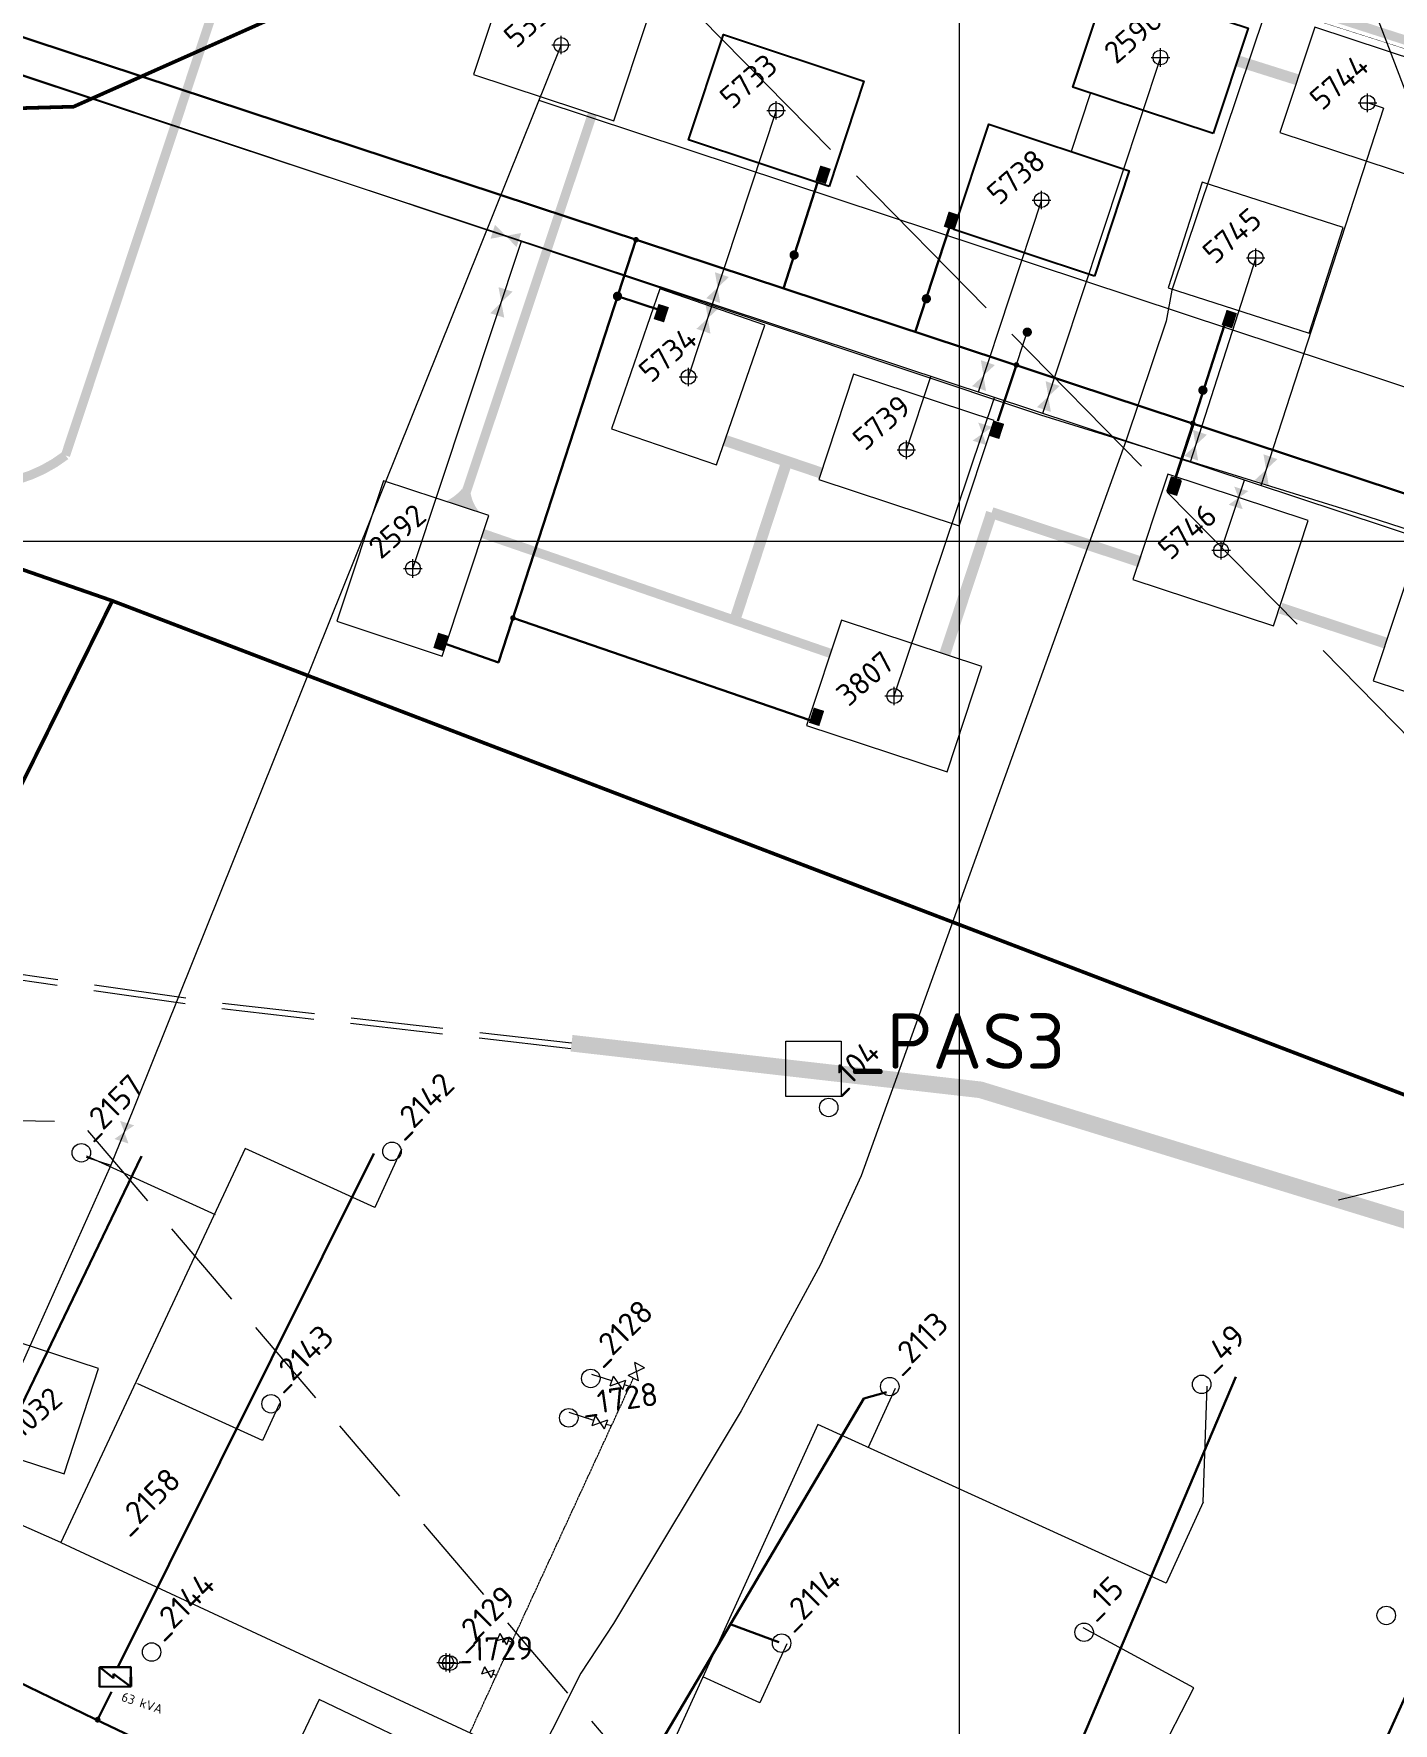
# Model space of a CAD drawing. Header units: millimetres. Extents: x 519 to 9564855, y -810 to 5021775.
# Drawn here: x 9528499 to 9529235, y 5001361 to 5002274 of the extents above; entities that cross this region are included whole.
import ezdxf

# ---------------------------------------------------------------- set-up
doc = ezdxf.new("R2010")
doc.units = ezdxf.units.MM
doc.header["$LTSCALE"] = 2
doc.header["$MEASUREMENT"] = 0
doc.header["$PDMODE"] = 2
doc.header["$PDSIZE"] = 5
for name, pattern in [('92051501$0$GROUND1', [60, 50, -10]), ('92051501$0$GROUND2', [35, 25, -10]), ('ACAD_ISO04W100', [30, 24, -3, 0, -3]), ('DASHED', [0.75, 0.5, -0.25]), ('DASHED2', [9.525, 6.35, -3.175])]:
    doc.linetypes.add(name, pattern=pattern)
for name, color, linetype in [('160 скважин на 2012 г. подъездные дороги', 40, 'Continuous'), ('160 скважин на 2012 год', 7, 'Continuous'), ('164 скв. на 2011 год (измененные)', 121, 'Continuous'), ('Existing roads', 41, 'Continuous'), ('Future Roads', 44, 'Continuous'), ('GRID_PULKOVO', 7, 'Continuous'), ('OilColl&Flowlines', 3, 'Continuous'), ('OLD WELLS(dr.bfr2000)', 24, 'Continuous'), ('PAS_CONTROL', 7, 'Continuous'), ('ROAD_FIELD', 255, '92051501$0$GROUND2'), ('ROAD_GROUND', 9, 'Continuous'), ('stage 7.frame', 7, 'Continuous'), ('Stage 9.Frame&Text', 7, 'Continuous'), ('Stage VII wells', 9, 'Continuous'), ('МГ-земельный участок', 7, 'Continuous'), ('ТХ_выкидные линии', 24, 'Continuous')]:
    doc.layers.add(name, color=color, linetype=linetype)
for name, color, linetype, lineweight in [('160 скважин на 2012 год - Электрика', 192, 'Continuous', 30), ('160 скважин на2012 год.Выкидные линии', 5, 'Continuous', 30), ('PWLINE', 6, 'Continuous', 20), ('severniy kollektor', 3, 'ACAD_ISO04W100', 30), ('WELLS(drilled after 2000y)', 6, 'Continuous', 40), ('Скважины на 2023 год (доп.)', 201, 'Continuous', 20), ('Скважины на 2024 год-125', 10, 'Continuous', 40), ('Электро', 1, 'Continuous', 30), ('Электроснаб', 1, 'Continuous', 18), ('Электроснабжене', 1, 'Continuous', 18)]:
    doc.layers.add(name, color=color, linetype=linetype, lineweight=lineweight)
doc.styles.add('92051501$0$STANDARD', font='simplex.shx')
doc.styles.add('Elect', font='isocpeur.ttf')
doc.styles.get("Standard").update_dxf_attribs({"font": 'isocpeur.ttf', "width": 0.5})
doc.linetypes.add('GAS_LINE', pattern='A,0.5,-0.2,["G",92051501$0$STANDARD,S=0.1,R=0,X=-0.1,Y=-0.05],-0.05', length=0.75)
doc.linetypes.add('WTR_LINE', pattern='A,0.5,-0.2,["W",92051501$0$STANDARD,S=0.1,R=0,X=-0.1,Y=-0.05],-0.05', length=0.75)

# ---------------------------------------------------------------- blocks, each defined once
blk = doc.blocks.new('92051501$0$WELLPAD')
at = {"flags": 128}
blk.add_lwpolyline([(40, -30), (-40, -30), (-40, 30), (40, 30)], close=True, dxfattribs=at)

msp = doc.modelspace()

# ---------------------------------------------------------------- hatches: boundary and pattern name
at = {"layer": '160 скважин на 2012 год - Электрика', "lineweight": 0, "ltscale": 7.5}
for points in [[(9528930.47723, 5002201.36779), (9528924.85486, 5002203.19385), (9528922.19272, 5002194.9972), (9528927.81509, 5002193.17115)], [(9528999.87443, 5002176.45207), (9528994.25205, 5002178.27813), (9528991.58992, 5002170.08149), (9528997.21229, 5002168.25543)], [(9528842.97303, 5002126.49758), (9528837.35066, 5002128.32364), (9528834.68852, 5002120.127), (9528840.31089, 5002118.30094)], [(9529150.17832, 5002123.26289), (9529144.55595, 5002125.08894), (9529141.89381, 5002116.8923), (9529147.51618, 5002115.06624)], [(9529024.26821, 5002063.38922), (9529018.64584, 5002065.21528), (9529015.9837, 5002057.01864), (9529021.60608, 5002055.19258)], [(9529120.11494, 5002033.29461), (9529114.49257, 5002035.12067), (9529111.83043, 5002026.92403), (9529117.45281, 5002025.09797)]]:
    msp.add_hatch(color=1, dxfattribs=at).paths.add_polyline_path(points)
at = {"layer": 'Future Roads', "linetype": 'ByBlock', "lineweight": 0, "ltscale": 25}
h = msp.add_hatch(color=41, dxfattribs=at)
edge = h.paths.add_edge_path()
edge.add_line((9528730.90585, 5002028.06346), (9528735.65188, 5002026.47162))
edge.add_arc((9528756.05475, 5002029.19954), 20.58442, 187.61544673, 221.50735806)
edge.add_line((9528740.63968, 5002015.55791), (9528722.48001, 5002021.56661))
edge.add_arc((9528710.84206, 5002045.37222), 26.4981, 296.05282574, 319.21610865)
at = {"layer": 'Электро'}
for points in [[(9529150.17768, 5002123.2625), (9529144.5553, 5002125.08855), (9529141.89317, 5002116.89191), (9529147.51554, 5002115.06586)], [(9529024.2676, 5002063.38903), (9529018.64523, 5002065.21509), (9529015.98309, 5002057.01845), (9529021.60547, 5002055.19239)], [(9529120.45422, 5002032.58003), (9529114.83184, 5002034.40609), (9529112.16971, 5002026.20945), (9529117.79208, 5002024.38339)]]:
    msp.add_hatch(color=256, dxfattribs=at).paths.add_polyline_path(points)
at = {"layer": 'Электро', "ltscale": 0.5}
for points in [[(9528723.79943, 5001948.65215), (9528718.16731, 5001950.44792), (9528715.54934, 5001942.23706), (9528721.18146, 5001940.4413)], [(9528926.92595, 5001908.13245), (9528921.29383, 5001909.92821), (9528918.67586, 5001901.71736), (9528924.30798, 5001899.92159)]]:
    msp.add_hatch(color=256, dxfattribs=at).paths.add_polyline_path(points)
at = {"layer": 'Электроснаб', "linetype": 'ByBlock', "lineweight": 0}
for points in [[(9529150.17768, 5002123.2625), (9529144.5553, 5002125.08855), (9529141.89317, 5002116.89191), (9529147.51554, 5002115.06586)], [(9529024.2676, 5002063.38903), (9529018.64523, 5002065.21509), (9529015.98309, 5002057.01845), (9529021.60547, 5002055.19239)], [(9529120.45422, 5002032.58003), (9529114.83184, 5002034.40609), (9529112.16971, 5002026.20945), (9529117.79208, 5002024.38339)]]:
    msp.add_hatch(color=1, dxfattribs=at).paths.add_polyline_path(points)
at = {"layer": 'Электроснаб', "linetype": 'ByBlock', "lineweight": 0, "ltscale": 0.5}
for points in [[(9528723.79943, 5001948.65215), (9528718.16731, 5001950.44792), (9528715.54934, 5001942.23706), (9528721.18146, 5001940.4413)], [(9528926.92595, 5001908.13245), (9528921.29383, 5001909.92821), (9528918.67586, 5001901.71736), (9528924.30798, 5001899.92159)]]:
    msp.add_hatch(color=1, dxfattribs=at).paths.add_polyline_path(points)
at = {"layer": 'Электроснабжене', "linetype": 'ByBlock', "lineweight": 0}
for points in [[(9529150.17768, 5002123.2625), (9529144.5553, 5002125.08855), (9529141.89317, 5002116.89191), (9529147.51554, 5002115.06586)], [(9529024.2676, 5002063.38903), (9529018.64523, 5002065.21509), (9529015.98309, 5002057.01845), (9529021.60547, 5002055.19239)], [(9529120.45422, 5002032.58003), (9529114.83184, 5002034.40609), (9529112.16971, 5002026.20945), (9529117.79208, 5002024.38339)]]:
    msp.add_hatch(color=1, dxfattribs=at).paths.add_polyline_path(points)
at = {"layer": 'Электроснабжене', "linetype": 'ByBlock', "lineweight": 0, "ltscale": 0.5}
for points in [[(9528723.79943, 5001948.65215), (9528718.16731, 5001950.44792), (9528715.54934, 5001942.23706), (9528721.18146, 5001940.4413)], [(9528926.92595, 5001908.13245), (9528921.29383, 5001909.92821), (9528918.67586, 5001901.71736), (9528924.30798, 5001899.92159)]]:
    msp.add_hatch(color=1, dxfattribs=at).paths.add_polyline_path(points)

# ---------------------------------------------------------------- linework, layer by layer
at = {"color": 6, "linetype": 'ByBlock', "lineweight": 0, "ltscale": 80}
msp.add_line((9528514.119, 5001458.2, 0.01), (9529203.64282, 5001137.80937), dxfattribs=at)
at = {"color": 5, "lineweight": 0}
msp.add_line((9529126.85286, 5001379.72333), (9529066.957, 5001412.035), dxfattribs=at)
at = {"color": 6, "lineweight": 0}
msp.add_line((9529081.84756, 5001292.28708), (9529126.85286, 5001379.72333), dxfattribs=at)
at = {"color": 5, "linetype": 'WTR_LINE', "lineweight": 0, "ltscale": 100, "const_width": 2}
msp.add_lwpolyline([(9527059.994, 5002488.058), (9527832.679, 5002214.15), (9528541.641, 5001967.805), (9529684.446, 5001530.752), (9530702.239, 5001171.723), (9531496.57, 5000875.96), (9531289.842, 5000268.677), (9531235.995, 5000198.308)], dxfattribs=at)
at = {"color": 4, "linetype": 'GAS_LINE', "lineweight": 0, "ltscale": 20, "const_width": 0.2, "elevation": -1.05303}
msp.add_lwpolyline([(9529146.36214, 5002296.54005), (9529424.46426, 5002207.7853), (9529424.46134, 5002210.74124), (9529435.40999, 5002207.09873), (9529435.40945, 5002204.14438), (9529709.04845, 5002116.91938), (9529709.03654, 5002119.88491), (9529716.717, 5002117.37628), (9529716.71531, 5002114.43955), (9529777.66045, 5002094.99438), (9529805.54814, 5002068.65984), (9529806.68496, 5002063.91588), (9529818.81171, 5002063.60317), (9529817.67045, 5002068.34838), (9529849.32245, 5002071.93938)], dxfattribs=at)
at = {"color": 5, "linetype": 'WTR_LINE', "lineweight": 0, "ltscale": 100, "const_width": 2, "elevation": -0.999}
msp.add_lwpolyline([(9526374.128, 5000834.993), (9526338.861, 5000849.119), (9526369.317, 5000918.369), (9526381.582, 5000915.643), (9526388.479, 5000916.907), (9526506.091, 5001104.365), (9526943.61387, 5000894.80545), (9527351.894, 5000706.201), (9527410.535, 5000680.127), (9527811.155, 5000487.989), (9528541.9542, 5001967.68695)], dxfattribs=at)
at = {"color": 6, "lineweight": 0, "elevation": 0.01}
msp.add_lwpolyline([(9528514.119, 5001458.2), (9528514.119, 5001458.2), (9528456.397, 5001483.719), (9528456.397, 5001483.719)], dxfattribs=at)
at = {"layer": '160 скважин на 2012 г. подъездные дороги', "color": 41, "linetype": 'ByBlock', "lineweight": 0, "ltscale": 80}
for points in [[(9528873.30608, 5002054.45699, 6, 6, 0), (9528925.14201, 5002036.86097, 0.2, 0.2, 0), (9528925.14201, 5002036.86097, 0.2, 0.2, 0)], [(9528878.53585, 5001957.11395, 6, 6, 0), (9528906.77137, 5002043.09699, 0.2, 0.2, 0), (9528906.77137, 5002043.09699, 0.2, 0.2, 0)], [(9528992.13464, 5001938.76762, 6, 6, 0), (9529017.48487, 5002015.38177, 0.2, 0.2, 0), (9529017.48487, 5002015.38177, 0.2, 0.2, 0)], [(9529017.48487, 5002015.38177, 6, 6, 0), (9529097.83766, 5001988.79449, 0.2, 0.2, 0)]]:
    msp.add_lwpolyline(points, format="xyseb", dxfattribs=at)
at = {"layer": '160 скважин на 2012 г. подъездные дороги', "color": 41, "linetype": 'ByBlock', "lineweight": 0, "ltscale": 80, "elevation": 0.00005}
msp.add_lwpolyline([(9529173.81818, 5001963.65391, 6, 6, 0), (9529230.59307, 5001944.84355, 0.2, 0.2, 0)], format="xyseb", dxfattribs=at)
at = {"layer": '160 скважин на 2012 год', "color": 8, "linetype": 'ByBlock', "lineweight": 0, "ltscale": 80}
msp.add_line((9529070.9243, 5002242.4319, 0.00005), (9529060.24262, 5002210.14944, 0.00005), dxfattribs=at)
at = {"layer": '160 скважин на 2012 год', "color": 0, "linetype": 'ByBlock', "lineweight": 0, "elevation": 0.00005}
for points in [[(9529207.57205, 5002169.71057), (9529131.38364, 5002194.21394), (9529113.00611, 5002137.07263), (9529189.19452, 5002112.56926)], [(9528838.09598, 5002136.40955), (9528811.98182, 5002060.75811), (9528868.7204, 5002041.17249), (9528894.83456, 5002116.82393)], [(9528923.99218, 5002033.3859), (9528999.9727, 5002008.24532), (9529018.82814, 5002065.23072), (9528942.84761, 5002090.3713)], [(9529093.92281, 5001979.30184), (9529169.90334, 5001954.16126), (9529188.75877, 5002011.14665), (9529112.77825, 5002036.28723)], [(9529249.0044, 5002000.41407), (9529223.83418, 5001924.44336), (9529280.81221, 5001905.56569), (9529305.98243, 5001981.5364)]]:
    msp.add_lwpolyline(points, close=True, dxfattribs=at)
at = {"layer": '160 скважин на 2012 год', "color": 0, "linetype": 'ByBlock', "lineweight": 0}
for centre in [(9528901, 5002233), (9529044.5, 5002184.5), (9528853.5, 5002088.8), (9528971.4, 5002049.4), (9529141.6, 5001995)]:
    msp.add_circle(centre, 4, dxfattribs=at)
at = {"layer": '160 скважин на 2012 год', "color": 0, "linetype": 'ByBlock', "lineweight": 0, "ltscale": 80}
msp.add_point((9528901, 5002233), dxfattribs=at)
at = {"layer": '160 скважин на 2012 год', "color": 0, "linetype": 'ByBlock', "lineweight": 0}
for p in [(9529044.5, 5002184.5), (9529160.3, 5002153.3), (9528853.5, 5002088.8), (9528971.4, 5002049.4), (9529141.6, 5001995)]:
    msp.add_point(p, dxfattribs=at)
at = {"layer": '160 скважин на 2012 год - Электрика', "color": 1, "lineweight": 0, "ltscale": 7.5}
for p, q in [((9528923.31047, 5002193.96107, 0.00005), (9528910.68044, 5002154.76345)), ((9528995.06934, 5002170.84646), (9528982.15918, 5002131.1131)), ((9528815.17781, 5002132.42889, 0.00005), (9528838.81777, 5002124.7478, 0.00005)), ((9529143.01156, 5002115.85617, 0.00005), (9529116.51995, 5002034.32337, 0.00005)), ((9529020.8863, 5002065.00683), (9529036.77941, 5002113.04077))]:
    msp.add_line(p, q, dxfattribs=at)
at = {"layer": '160 скважин на 2012 год - Электрика', "color": 1, "lineweight": 0, "ltscale": 7.5, "const_width": 2.5}
for points in [[(9528909.49161, 5002155.14972, 1), (9528911.86926, 5002154.37718, 1)], [(9528981.00946, 5002131.48643, 1), (9528983.38711, 5002130.71389, 1)], [(9529035.59059, 5002113.42704, 1), (9529037.96823, 5002112.6545, 1)], [(9529130.56332, 5002082.00317, 1), (9529132.94096, 5002081.23063, 1)]]:
    msp.add_lwpolyline(points, format="xyb", close=True, dxfattribs=at)
at = {"layer": '160 скважин на 2012 год - Электрика', "color": 1, "lineweight": 0, "ltscale": 7.5, "const_width": 2.5, "elevation": 0.00005}
msp.add_lwpolyline([(9528814.79154, 5002131.24007, 1), (9528815.56408, 5002133.61771, 1)], format="xyb", close=True, dxfattribs=at)
at = {"layer": '160 скважин на2012 год.Выкидные линии', "color": 3, "linetype": 'ByBlock', "lineweight": 0, "ltscale": 80}
for points in [[(9528901, 5002233), (9528866.31466, 5002128.1814)], [(9529044.5, 5002184.5), (9529010.12088, 5002080.59852)], [(9529160.3, 5002153.3), (9529124.82927, 5002042.64359)], [(9528971.4, 5002049.4), (9528984.5253, 5002089.06764)]]:
    msp.add_lwpolyline(points, dxfattribs=at)
at = {"layer": '164 скв. на 2011 год (измененные)', "color": 0, "linetype": 'ByBlock', "lineweight": 0, "elevation": 0.00005}
msp.add_lwpolyline([(9529173.39218, 5002221.0859), (9529249.3727, 5002195.94532), (9529268.22814, 5002252.93072), (9529192.24761, 5002278.0713)], close=True, dxfattribs=at)
at = {"layer": '164 скв. на 2011 год (измененные)', "color": 0, "linetype": 'ByBlock', "lineweight": 0}
msp.add_circle((9529220.8, 5002237.1), 4, dxfattribs=at)
msp.add_point((9529220.8, 5002237.1), dxfattribs=at)
at = {"layer": 'Existing roads', "lineweight": 0, "const_width": 5}
for points in [[(9528859.47942, 5002394.1399), (9530331.5411, 5001919.29882)], [(9528742.57264, 5002004.01395), (9528930.22394, 5001939.28434)]]:
    msp.add_lwpolyline(points, dxfattribs=at)
at = {"layer": 'Existing roads', "linetype": 'ByBlock', "lineweight": 0, "ltscale": 80, "const_width": 6, "elevation": 0.00005}
msp.add_lwpolyline([(9529150.40103, 5002259.8199), (9529182.81989, 5002249.5786)], dxfattribs=at)
at = {"layer": 'Future Roads', "color": 41, "linetype": 'ByBlock', "lineweight": 0, "const_width": 5}
msp.add_lwpolyline([(9528654.70895, 5002462.17375), (9528516.63994, 5002046.33608, -0.240117158), (9528447.48054, 5002033.54833), (9527738.05694, 5002268.28374)], format="xyb", dxfattribs=at)
msp.add_lwpolyline([(9528801.62166, 5002231.18877), (9528730.99776, 5002019.54736)], dxfattribs=at)
at = {"layer": 'GRID_PULKOVO', "lineweight": 0}
for p, q in [((9529000, 5011000), (9529000, 4992000)), ((9519000, 5002000), (9533000, 5002000))]:
    msp.add_line(p, q, dxfattribs=at)
at = {"layer": 'OilColl&Flowlines', "color": 3, "linetype": 'ByBlock', "lineweight": 0}
for p, q in [((9528754.74638, 5002165.09732), (9527287.44801, 5002650.59977)), ((9529108.8, 5002261.6), (9529045.08222, 5002069.03045))]:
    msp.add_line(p, q, dxfattribs=at)
at = {"layer": 'OilColl&Flowlines', "linetype": 'ByBlock', "lineweight": 0}
for p, q in [((9528784.7, 5002268.4), (9528541.21884, 5001662.3654)), ((9528772.66193, 5002238.43676), (9529482.84435, 5002003.39137)), ((9529229.38583, 5002234.25911), (9529220.8, 5002237.1)), ((9528704.5, 5001985.2), (9528763.32125, 5002162.26005)), ((9529814.21, 5001814.54), (9528754.74638, 5002165.09732)), ((9528964.8, 5001916.2), (9529019.10647, 5002077.62535)), ((9528541.21884, 5001662.3654), (9528349.05213, 5001233.84138)), ((9528527.889, 5001666.776), (9528541.21884, 5001662.3654)), ((9528541.21884, 5001662.3654), (9528540.95102, 5001661.76816))]:
    msp.add_line(p, q, dxfattribs=at)
at = {"layer": 'OilColl&Flowlines', "linetype": 'ByBlock', "lineweight": 0, "ltscale": 200}
for p, q in [((9528853.5, 5002088.8), (9528866.51758, 5002128.11425)), ((9529141.6, 5001995), (9529154.15386, 5002032.94062))]:
    msp.add_line(p, q, dxfattribs=at)
at = {"layer": 'OilColl&Flowlines', "linetype": 'ByBlock', "lineweight": 0, "ltscale": 80}
msp.add_lwpolyline([(9529229.38583, 5002234.25911), (9529163.10022, 5002029.98043)], dxfattribs=at)
at = {"layer": 'OilColl&Flowlines', "lineweight": 0}
for points in [[(9528761.79981, 5002162.84301, 8, 0, 0), (9528754.74638, 5002165.09732, 0, 8, 0), (9528747.6875, 5002167.35336, 8, 8, 0)], [(9528754.61213, 5002136.17951, 8, 0, 0), (9528752.35783, 5002129.12608, 0, 8, 0), (9528750.10178, 5002122.0672, 8, 8, 0)], [(9529010.96485, 5002053.12558, 8, 0, 0), (9529012.52962, 5002058.07576, 0, 8, 0), (9529014.05881, 5002062.91335, 8, 8, 0)], [(9529149.4366, 5002018.46291, 8, 0, 0), (9529151.00137, 5002023.41308, 0, 8, 0), (9529152.53057, 5002028.25068, 8, 8, 0)]]:
    msp.add_lwpolyline(points, format="xyseb", dxfattribs=at)
at = {"layer": 'OilColl&Flowlines', "color": 3, "linetype": 'ByBlock', "lineweight": 0}
for points in [[(9528871.65223, 5002144.12945, 8, 0, 0), (9528869.27172, 5002137.11761, 0, 8, 0), (9528866.88938, 5002130.10036, 8, 8, 0)], [(9528866.39102, 5002127.55467, 8, 0, 0), (9528864.01051, 5002120.54284, 0, 8, 0), (9528861.62817, 5002113.52558, 8, 8, 0)], [(9529015.45824, 5002096.54665, 8, 0, 0), (9529013.07774, 5002089.53481, 0, 8, 0), (9529010.69539, 5002082.51755, 8, 8, 0)], [(9529050.49481, 5002085.20592, 8, 0, 0), (9529048.1143, 5002078.19408, 0, 8, 0), (9529045.73196, 5002071.17682, 8, 8, 0)], [(9529130.15624, 5002058.84739, 8, 0, 0), (9529127.77574, 5002051.83555, 0, 8, 0), (9529125.39339, 5002044.81829, 8, 8, 0)], [(9529168.28973, 5002045.64905, 8, 0, 0), (9529165.90923, 5002038.63722, 0, 8, 0), (9529163.52688, 5002031.61996, 8, 8, 0)]]:
    msp.add_lwpolyline(points, format="xyseb", dxfattribs=at)
at = {"layer": 'OilColl&Flowlines', "linetype": 'ByBlock', "lineweight": 0}
msp.add_lwpolyline([(9528546.88037, 5001675.32706, 8, 0, 0), (9528548.44515, 5001680.27723, 0, 8, 0), (9528549.97434, 5001685.11483, 8, 8, 0)], format="xyseb", dxfattribs=at)
at = {"layer": 'OLD WELLS(dr.bfr2000)', "lineweight": 0}
for centre, radius in [((9528929.4, 5001693.6), 5), ((9528525.2, 5001669.1), 5), ((9528693.2, 5001669.9), 5), ((9528800.7, 5001547), 5), ((9529131.1, 5001543.8), 5), ((9528962.4, 5001542.6), 5), ((9528627.8, 5001533.3), 5), ((9528788.8, 5001525.7), 5), ((9529230.9, 5001418.8), 5), ((9529067.5, 5001409.7), 5), ((9528563.2, 5001399), 5), ((9528903.9, 5001403.8), 5), ((9528722.5, 5001393.4), 4)]:
    msp.add_circle(centre, radius, dxfattribs=at)
at = {"layer": 'OLD WELLS(dr.bfr2000)', "color": 32, "linetype": 'ByBlock', "lineweight": 0, "true_color": 0xcd6928}
msp.add_circle((9528724.5, 5001393), 4, dxfattribs=at)
at = {"layer": 'OLD WELLS(dr.bfr2000)', "linetype": 'ByBlock', "lineweight": 0}
msp.add_point((9528722.5, 5001393.4), dxfattribs=at)
at = {"layer": 'OLD WELLS(dr.bfr2000)', "color": 32, "linetype": 'ByBlock', "lineweight": 0, "true_color": 0xcd6928}
msp.add_point((9528724.5, 5001393), dxfattribs=at)
at = {"layer": 'PAS_CONTROL', "lineweight": 0}
for p, q in [((9528906.15603, 5001729.52848), (9528936.16796, 5001729.52848)), ((9528906.15603, 5001699.51656), (9528906.15603, 5001729.52848)), ((9528936.16796, 5001729.52848), (9528936.16796, 5001699.51656)), ((9528936.16796, 5001699.51656), (9528906.15603, 5001699.51656))]:
    msp.add_line(p, q, dxfattribs=at)
at = {"layer": 'PWLINE', "color": 6, "lineweight": 0}
for p, q in [((9528812.17449, 5001545.63885), (9528801.25576, 5001549.1129)), ((9528829.84661, 5001552.83612), (9528820.96427, 5001548.54398)), ((9528826.515, 5001545.65156), (9528820.96427, 5001548.54398)), ((9528826.515, 5001545.65156), (9528824.56742, 5001555.58703)), ((9528829.84661, 5001552.83612), (9528824.56742, 5001555.58703)), ((9528811.27457, 5001542.95292), (9528813.0421, 5001548.22835)), ((9528811.27457, 5001542.95292), (9528819.72655, 5001546.04434)), ((9528818.04548, 5001541.02698), (9528813.0421, 5001548.22835)), ((9528818.04548, 5001541.02698), (9528819.72655, 5001546.04434)), ((9528821.66047, 5001542.65364), (9528818.88332, 5001543.52761)), ((9528802.34022, 5001524.29279), (9528789.04183, 5001528.52398)), ((9528801.44029, 5001521.60686), (9528803.20783, 5001526.88229)), ((9528801.44029, 5001521.60686), (9528809.89228, 5001524.69828)), ((9528808.21121, 5001519.68092), (9528803.20783, 5001526.88229)), ((9528808.21121, 5001519.68092), (9528809.89228, 5001524.69828)), ((9528811.8262, 5001521.30758), (9528809.04904, 5001522.18154)), ((9528751.46215, 5001408.94608), (9528749.88906, 5001405.01602)), ((9528756.78148, 5001407.09688), (9528749.88906, 5001405.01602)), ((9528751.46215, 5001408.94608), (9528755.12748, 5001402.96467)), ((9528756.78148, 5001407.09688), (9528755.12748, 5001402.96467)), ((9528757.94973, 5001404.32649), (9528755.95448, 5001405.03078)), ((9528743.19894, 5001391.01138), (9528741.62586, 5001387.08133)), ((9528748.51828, 5001389.16218), (9528741.62586, 5001387.08133)), ((9528743.19894, 5001391.01138), (9528746.86428, 5001385.02998)), ((9528748.51828, 5001389.16218), (9528746.86428, 5001385.02998)), ((9528749.68653, 5001386.3918), (9528747.69128, 5001387.09608))]:
    msp.add_line(p, q, dxfattribs=at)
at = {"layer": 'PWLINE', "color": 6, "linetype": 'DASHED', "lineweight": 0, "ltscale": 0.3}
msp.add_line((9528735.40456, 5001355.37858, 0.00679), (9528823.73964, 5001547.09777), dxfattribs=at)
at = {"layer": 'ROAD_FIELD', "color": 0, "linetype": '92051501$0$GROUND1', "lineweight": 0}
msp.add_lwpolyline([(9526935.437, 5004963.955), (9527193.41818, 5004344.27112), (9527450.38626, 5003684.4282), (9527989.53769, 5003152.50492), (9528107.38116, 5003027.9094), (9528607.94222, 5002539.88503), (9529298.35573, 5001837.34368), (9529522.87428, 5001612.96816), (9529662.137, 5001472.855), (9529971.037, 5001333.555), (9529994.03437, 5001320.86328)], dxfattribs=at)
at = {"layer": 'ROAD_FIELD', "lineweight": 0}
for points in [[(9527697.9529, 5003749.4838), (9527829.537, 5003652.655), (9527956.6319, 5003538.88929), (9528345.237, 5003190.455), (9528389.237, 5003167.955), (9528520.78893, 5003090.98643), (9528606.337, 5003025.955), (9528670.737, 5002952.555), (9528812.237, 5002826.755), (9528926.137, 5002734.855), (9529063.037, 5002604.955), (9529158.637, 5002507.655), (9529185.12703, 5002464.10354), (9529205.837, 5002340.355), (9529226.037, 5002283.255), (9529271.437, 5002164.755), (9529326.037, 5002072.855), (9529375.937, 5001953.155), (9529468.337, 5001796.455), (9529605.84662, 5001506.11208)], [(9529205.11065, 5001643.66581), (9529255.237, 5001655.855), (9529436.737, 5001676.855), (9529609.037, 5001694.955), (9529825.38917, 5001719.11996), (9530007.237, 5001741.355), (9530291.01134, 5001773.34488), (9530345.27091, 5001789.73844), (9530585.11317, 5001876.43872), (9530808.337, 5001941.455), (9530860.30347, 5001956.28178), (9530881.86219, 5001981.62882), (9530900.88456, 5002024.71872), (9530932.58851, 5002067.80862), (9531014.037, 5002196.255), (9531046.837, 5002236.155), (9531103.737, 5002308.855), (9531140.20046, 5002354.6), (9531177.637, 5002377.855), (9531230.937, 5002393.955), (9531283.037, 5002416.255), (9531332.437, 5002438.755), (9531367.05559, 5002451.39784), (9531407.19933, 5002472.76627)]]:
    msp.add_lwpolyline(points, dxfattribs=at)
at = {"layer": 'ROAD_FIELD', "lineweight": 0, "flags": 128}
for points in [[(9528790.32184, 5001728.35147), (9528600.737, 5001749.955), (9528183.137, 5001809.755), (9527543.137, 5001845.655), (9527394.537, 5001865.655), (9527044.837, 5001911.355), (9526819.737, 5001936.155), (9526769.037, 5001947.355), (9526224.937, 5002094.555), (9525954.037, 5002152.055), (9525610.137, 5001988.455), (9525416.937, 5001825.755)], [(9528789.98523, 5001725.37041), (9528600.35446, 5001746.97918), (9528182.83981, 5001806.76696), (9527542.85248, 5001842.66625), (9527394.14254, 5001862.68104), (9527044.47832, 5001908.37637), (9526819.24776, 5001933.19075), (9526768.32132, 5001944.44077), (9526224.23329, 5002091.63753), (9525954.40813, 5002148.90939), (9525611.77425, 5001985.91171), (9525419.51482, 5001824.00379)], [(9527566.853, 5001840.395), (9528187.561, 5001701.414), (9528278.41573, 5001689.84587), (9528524.353, 5001685.987), (9528816.701, 5001343.301), (9528977.60795, 5001249.52662)]]:
    msp.add_lwpolyline(points, dxfattribs=at)
at = {"layer": 'ROAD_GROUND', "color": 8, "lineweight": 0, "const_width": 9}
msp.add_lwpolyline([(9530776.30839, 5001113.9611), (9530669.337, 5001168.955), (9530636.337, 5001179.155), (9530577.937, 5001200.755), (9530334.837, 5001286.255), (9529986.337, 5001328.055), (9529815.437, 5001399.755), (9529533.637, 5001542.755), (9529011.437, 5001703.155), (9528790.32184, 5001728.35147)], dxfattribs=at)
at = {"layer": 'severniy kollektor', "linetype": 'Continuous', "lineweight": 0, "elevation": 0.7029}
msp.add_lwpolyline([(9529919.36205, 5001820.54375), (9529876.486, 5001799.7519), (9529594.8074, 5001892.6807), (9529447.9213, 5001939.7612), (9529214.9543, 5002015.1278), (9529044.1618, 5002068.0952), (9527687.03665, 5002521.75383), (9527342.6533, 5001698.193), (9527189.4969, 5001390.269), (9527167.3095, 5001354.24132)], dxfattribs=at)
at = {"layer": 'severniy kollektor', "linetype": 'Continuous', "lineweight": 0}
msp.add_lwpolyline([(9529172.00405, 5002305.90097), (9529114.9734, 5002135.6546), (9529111.8907, 5002118.8999), (9529090.1766, 5002054.6441), (9528946.9422, 5001656.701), (9528924.8396, 5001608.2294), (9528882.0575, 5001529.5259), (9528812.9724, 5001414.4456), (9528795.2721, 5001387.5684), (9528772.12, 5001341.53)], dxfattribs=at)
at = {"layer": 'stage 7.frame', "color": 0, "linetype": 'ByBlock', "lineweight": 0}
msp.add_lwpolyline([(9528720.42241, 5001937.78202), (9528745.56299, 5002013.76255), (9528688.57759, 5002032.61798), (9528663.43701, 5001956.63746)], close=True, dxfattribs=at)
msp.add_circle((9528704.5, 5001985.2), 4, dxfattribs=at)
at = {"layer": 'stage 7.frame', "color": 0, "linetype": 'ByBlock', "lineweight": 0, "ltscale": 80}
msp.add_point((9528704.5, 5001985.2), dxfattribs=at)
at = {"layer": 'Stage 9.Frame&Text', "color": 0, "linetype": 'ByBlock', "lineweight": 0}
for centre in [(9529108.8, 5002261.6), (9529160.3, 5002153.3)]:
    msp.add_circle(centre, 4, dxfattribs=at)
msp.add_point((9529108.8, 5002261.6), dxfattribs=at)
at = {"layer": 'Stage VII wells', "color": 0, "linetype": 'ByBlock', "lineweight": 0}
msp.add_lwpolyline([(9528917.38202, 5001900.27759), (9528993.36254, 5001875.13701), (9529012.21798, 5001932.12241), (9528936.23745, 5001957.26299)], close=True, dxfattribs=at)
msp.add_circle((9528964.8, 5001916.2), 4, dxfattribs=at)
at = {"layer": 'Stage VII wells', "color": 0, "linetype": 'ByBlock', "lineweight": 0, "ltscale": 80}
msp.add_point((9528964.8, 5001916.2), dxfattribs=at)
at = {"layer": 'WELLS(drilled after 2000y)', "color": 0, "linetype": 'ByBlock', "lineweight": 0}
msp.add_lwpolyline([(9528737.28202, 5002252.47759), (9528813.26254, 5002227.33701), (9528832.11798, 5002284.32241), (9528756.13745, 5002309.46299)], close=True, dxfattribs=at)
at = {"layer": 'WELLS(drilled after 2000y)', "linetype": 'ByBlock', "lineweight": 0, "ltscale": 200, "const_width": 0.2, "elevation": 0.01}
for points in [[(9528514.119, 5001458.2), (9528613.73236, 5001671.4201), (9528684.00833, 5001639.43505), (9528698.2, 5001669.9)], [(9528514.119, 5001458.2), (9528735.40456, 5001355.37858), (9529013.22506, 5001226.28792), (9529203.64282, 5001137.80937)]]:
    msp.add_lwpolyline(points, dxfattribs=at)
at = {"layer": 'WELLS(drilled after 2000y)', "linetype": 'ByBlock', "lineweight": 0, "ltscale": 200, "const_width": 0.2}
for points in [[(9528597.15106, 5001635.92821), (9528527.96666, 5001667.41646)], [(9528554.51594, 5001544.66871), (9528623.17024, 5001513.40656), (9528632.30566, 5001533.47846)], [(9528828.00777, 5001312.35004), (9528923.44172, 5001522.07267), (9529111.94289, 5001436.27918), (9529131.91775, 5001480.16694), (9529134.07266, 5001542.75346)], [(9528950.76169, 5001509.63839), (9528965.27266, 5001541.50346)], [(9528861.3201, 5001385.54223), (9528892.15904, 5001371.50635), (9528906.66366, 5001403.35746)]]:
    msp.add_lwpolyline(points, dxfattribs=at)
at = {"layer": 'WELLS(drilled after 2000y)', "color": 0, "linetype": 'ByBlock', "lineweight": 0}
msp.add_circle((9528784.7, 5002268.4), 4, dxfattribs=at)
at = {"layer": 'WELLS(drilled after 2000y)', "color": 0, "linetype": 'ByBlock', "lineweight": 0, "ltscale": 80}
msp.add_point((9528784.7, 5002268.4), dxfattribs=at)
at = {"layer": 'МГ-земельный участок', "color": 0, "linetype": 'DASHED2', "lineweight": 25, "ltscale": 5, "const_width": 2}
msp.add_lwpolyline([(9522167.80801, 4999999.48247), (9521654, 5002362), (9522840, 5002532), (9525642, 5002155), (9528521, 5002235), (9531281, 5003464), (9533105, 5001043), (9546614, 4998215), (9544978, 4995525), (9543652, 4996420), (9539605, 4995735), (9529554.6705, 4998798.09585), (9529554.71722, 4998845.23995), (9529525.402, 4998845.269), (9529525.36994, 4998882.97318), (9529309.91997, 4998882.84552), (9526935, 5000017), (9526935, 4999132), (9522906, 5001105), (9522683.367, 5000265.06642), (9522496, 5000315)], close=True, dxfattribs=at)
at = {"layer": 'Скважины на 2023 год (доп.)', "color": 0, "linetype": 'ByBlock', "lineweight": 0}
msp.add_lwpolyline([(9528726.03747, 5001338.76352), (9528653.89653, 5001373.34219), (9528627.96253, 5001319.23648), (9528700.10347, 5001284.65781)], close=True, dxfattribs=at)
at = {"layer": 'Скважины на 2024 год-125', "color": 0, "linetype": 'ByBlock', "lineweight": 0}
msp.add_lwpolyline([(9528439.88723, 5001520.12898), (9528515.97175, 5001495.40762), (9528534.51277, 5001552.47102), (9528458.42825, 5001577.19238)], close=True, dxfattribs=at)
at = {"layer": 'ТХ_выкидные линии', "lineweight": 0, "ltscale": 25}
for p, q in [((9528613.73236, 5001671.4201), (9528514.119, 5001458.2, 0.01)), ((9528527.96666, 5001667.41646), (9528597.50537, 5001635.76696)), ((9528684.00833, 5001639.43505), (9528613.73236, 5001671.4201)), ((9528698.37166, 5001670.99346), (9528684.00833, 5001639.43505)), ((9528698.37166, 5001670.99346), (9528684.00833, 5001639.43505)), ((9528623.17024, 5001513.40656), (9528555.77554, 5001544.08025)), ((9528965.27266, 5001541.50346), (9528950.76804, 5001509.65235)), ((9529131.91775, 5001480.16694), (9529134.07266, 5001542.75346)), ((9528632.30566, 5001533.47846), (9528623.17024, 5001513.40656)), ((9528923.45677, 5001522.06582), (9528828.00777, 5001312.35004)), ((9529111.94905, 5001436.29271), (9528923.45677, 5001522.06582)), ((9529131.91775, 5001480.16694), (9529111.94905, 5001436.29271)), ((9528906.66366, 5001403.35746), (9528892.15904, 5001371.50635)), ((9528892.15904, 5001371.50635), (9528861.3201, 5001385.54223))]:
    msp.add_line(p, q, dxfattribs=at)
at = {"layer": 'Электро'}
for p, q in [((9529511.07508, 5001936.33797, 0), (9527927.17683, 5002459.74931, 0.00005)), ((9528923.31047, 5002193.96107, 0.00005), (9528904.85034, 5002136.66959, -0.00002)), ((9528995.06934, 5002170.84646), (9528976.20345, 5002113.09041, 0.00002)), ((9528825.20221, 5002163.28081), (9528750.80289, 5001934.30325)), ((9528815.17781, 5002132.42889, 0.00005), (9528838.81777, 5002124.7478, 0.00005)), ((9529143.38244, 5002116.9761, 0.00005), (9529126.23228, 5002063.67862)), ((9529020.88569, 5002065.00664), (9529030.90691, 5002095.2939)), ((9529020.8863, 5002065.00683), (9529030.90691, 5002095.2939)), ((9529116.58044, 5002032.96412), (9529126.60105, 5002063.25119)), ((9528919.26225, 5001903.1608), (9528758.63002, 5001958.39269, 0.00006)), ((9528721.66519, 5001944.55067), (9528750.80289, 5001934.30325)), ((9528446.71547, 5001436.7017, 0), (9528557.72919, 5001667.27655, 0)), ((9528544.8479, 5001390.778, 0), (9528683.42757, 5001668.71098, 0)), ((9528948.30282, 5001536.21703, -0.00006), (9528960.54769, 5001539.49984, 0)), ((9528800.23721, 5001285.45238, -0.00006), (9528948.30282, 5001536.21703, -0.00006)), ((9528876.14678, 5001414.0132, -0.00006), (9528902.47834, 5001404.34563, -0.00006)), ((9528532.36599, 5001362.86425, -0.00006), (9528470.49197, 5001392.7312, -0.00006)), ((9528534.97203, 5001390.81541, 0), (9528552.02046, 5001390.91975, 0)), ((9528535.03673, 5001380.24306, 0), (9528534.97203, 5001390.81541, 0)), ((9528551.92321, 5001390.8213, 0), (9528535.32761, 5001390.71973, 0)), ((9528535.32761, 5001390.71973, 0), (9528542.53939, 5001384.8925, 0)), ((9528542.53939, 5001384.8925, 0), (9528542.52485, 5001387.26773, 0)), ((9528542.52485, 5001387.26773, 0), (9528551.84952, 5001380.37884, 0)), ((9528551.84952, 5001380.37884, 0), (9528551.92321, 5001390.8213, 0)), ((9528552.02046, 5001390.91975, 0), (9528552.08516, 5001380.3474, 0)), ((9528533.97246, 5001362.3998, 0), (9528541.47503, 5001377.49038, 0)), ((9528552.08516, 5001380.3474, 0), (9528535.03673, 5001380.24306, 0)), ((9528979.17496, 5001150.11899, -0.00006), (9528532.36599, 5001362.86425, -0.00006))]:
    msp.add_line(p, q, dxfattribs=at)
at = {"layer": 'Электро', "ltscale": 0.05}
for p, q in [((9528992.31592, 5001176.93769, -0.00006), (9529149.49711, 5001547.9203, -0.00006)), ((9529120.48457, 5001107.05198, 0), (9529274.19658, 5001448.31735, 0))]:
    msp.add_line(p, q, dxfattribs=at)
at = {"layer": 'Электро', "ltscale": 25, "const_width": 1.5}
for points in [[(9528824.40357, 5002163.2499, 1), (9528825.83015, 5002162.78637, 1)], [(9529030.19362, 5002095.52566, 1), (9529031.6202, 5002095.06213, 1)], [(9529125.51899, 5002063.91039, 1), (9529126.94557, 5002063.44686, 1)], [(9528757.91673, 5001958.62446, 1), (9528759.34332, 5001958.16093, 1)]]:
    msp.add_lwpolyline(points, format="xyb", close=True, dxfattribs=at)
at = {"layer": 'Электро', "ltscale": 25}
for start, end in [(162, 342), (342, 162)]:
    msp.add_arc((9528533.97191, 5001362.39999, 0), 1, start, end, dxfattribs=at)
at = {"layer": 'Электроснаб', "color": 1, "lineweight": 0}
for p, q in [((9529511.07508, 5001936.33797, 0), (9527927.17683, 5002459.74931, 0.00005)), ((9528923.31047, 5002193.96107, 0.00005), (9528904.85034, 5002136.66959, -0.00002)), ((9528995.06934, 5002170.84646), (9528976.20345, 5002113.09041, 0.00002)), ((9528825.20221, 5002163.28081), (9528750.80289, 5001934.30325)), ((9528815.17781, 5002132.42889, 0.00005), (9528838.81777, 5002124.7478, 0.00005)), ((9529143.38244, 5002116.9761, 0.00005), (9529126.23228, 5002063.67862)), ((9529020.8863, 5002065.00683), (9529030.90691, 5002095.2939)), ((9529116.58044, 5002032.96412), (9529126.60105, 5002063.25119)), ((9528919.26225, 5001903.1608), (9528758.63002, 5001958.39269, 0.00006)), ((9528721.66519, 5001944.55067), (9528750.80289, 5001934.30325)), ((9528532.36599, 5001362.86425, -0.00006), (9528470.49197, 5001392.7312, -0.00006)), ((9528979.17496, 5001150.11899, -0.00006), (9528532.36599, 5001362.86425, -0.00006))]:
    msp.add_line(p, q, dxfattribs=at)
at = {"layer": 'Электроснаб', "color": 1, "linetype": 'ByBlock', "lineweight": 0}
for p, q in [((9529020.88569, 5002065.00664), (9529030.90691, 5002095.2939)), ((9528446.71547, 5001436.7017, 0), (9528557.72919, 5001667.27655, 0)), ((9528544.8479, 5001390.778, 0), (9528683.42757, 5001668.71098, 0)), ((9528948.30282, 5001536.21703, -0.00006), (9528960.54769, 5001539.49984, 0)), ((9528800.23721, 5001285.45238, -0.00006), (9528948.30282, 5001536.21703, -0.00006)), ((9528876.14678, 5001414.0132, -0.00006), (9528902.47834, 5001404.34563, -0.00006)), ((9528534.97203, 5001390.81541, 0), (9528552.02046, 5001390.91975, 0)), ((9528535.03673, 5001380.24306, 0), (9528534.97203, 5001390.81541, 0)), ((9528551.92321, 5001390.8213, 0), (9528535.32761, 5001390.71973, 0)), ((9528535.32761, 5001390.71973, 0), (9528542.53939, 5001384.8925, 0)), ((9528542.53939, 5001384.8925, 0), (9528542.52485, 5001387.26773, 0)), ((9528542.52485, 5001387.26773, 0), (9528551.84952, 5001380.37884, 0)), ((9528551.84952, 5001380.37884, 0), (9528551.92321, 5001390.8213, 0)), ((9528552.02046, 5001390.91975, 0), (9528552.08516, 5001380.3474, 0)), ((9528533.97246, 5001362.3998, 0), (9528541.47503, 5001377.49038, 0)), ((9528552.08516, 5001380.3474, 0), (9528535.03673, 5001380.24306, 0))]:
    msp.add_line(p, q, dxfattribs=at)
at = {"layer": 'Электроснаб', "color": 1, "linetype": 'ByBlock', "lineweight": 0, "ltscale": 0.05}
msp.add_line((9528992.31592, 5001176.93769, -0.00006), (9529149.49711, 5001547.9203, -0.00006), dxfattribs=at)
at = {"layer": 'Электроснаб', "color": 1, "linetype": 'ByBlock', "lineweight": 0, "ltscale": 25, "const_width": 1.5}
for points in [[(9528824.40357, 5002163.2499, 1), (9528825.83015, 5002162.78637, 1)], [(9529030.19362, 5002095.52566, 1), (9529031.6202, 5002095.06213, 1)], [(9529125.51899, 5002063.91039, 1), (9529126.94557, 5002063.44686, 1)], [(9528757.91673, 5001958.62446, 1), (9528759.34332, 5001958.16093, 1)]]:
    msp.add_lwpolyline(points, format="xyb", close=True, dxfattribs=at)
at = {"layer": 'Электроснаб', "color": 1, "linetype": 'ByBlock', "lineweight": 0, "ltscale": 25}
for start, end in [(162, 342), (342, 162)]:
    msp.add_arc((9528533.97191, 5001362.39999, 0), 1, start, end, dxfattribs=at)
at = {"layer": 'Электроснабжене', "color": 1, "lineweight": 0}
for p, q in [((9529511.07508, 5001936.33797, 0), (9527927.17683, 5002459.74931, 0.00005)), ((9528923.31047, 5002193.96107, 0.00005), (9528904.85034, 5002136.66959, -0.00002)), ((9528995.06934, 5002170.84646), (9528976.20345, 5002113.09041, 0.00002)), ((9528825.20221, 5002163.28081), (9528750.80289, 5001934.30325)), ((9528815.17781, 5002132.42889, 0.00005), (9528838.81777, 5002124.7478, 0.00005)), ((9529143.38244, 5002116.9761, 0.00005), (9529126.23228, 5002063.67862)), ((9529020.8863, 5002065.00683), (9529030.90691, 5002095.2939)), ((9529116.58044, 5002032.96412), (9529126.60105, 5002063.25119)), ((9528919.26225, 5001903.1608), (9528758.63002, 5001958.39269, 0.00006)), ((9528721.66519, 5001944.55067), (9528750.80289, 5001934.30325)), ((9528532.36599, 5001362.86425, -0.00006), (9528470.49197, 5001392.7312, -0.00006)), ((9528979.17496, 5001150.11899, -0.00006), (9528532.36599, 5001362.86425, -0.00006))]:
    msp.add_line(p, q, dxfattribs=at)
at = {"layer": 'Электроснабжене', "color": 1, "linetype": 'ByBlock', "lineweight": 0}
for p, q in [((9529020.88569, 5002065.00664), (9529030.90691, 5002095.2939)), ((9528446.71547, 5001436.7017, 0), (9528557.72919, 5001667.27655, 0)), ((9528544.8479, 5001390.778, 0), (9528683.42757, 5001668.71098, 0)), ((9528948.30282, 5001536.21703, -0.00006), (9528960.54769, 5001539.49984, 0)), ((9528800.23721, 5001285.45238, -0.00006), (9528948.30282, 5001536.21703, -0.00006)), ((9528876.14678, 5001414.0132, -0.00006), (9528902.47834, 5001404.34563, -0.00006)), ((9528534.97203, 5001390.81541, 0), (9528552.02046, 5001390.91975, 0)), ((9528535.03673, 5001380.24306, 0), (9528534.97203, 5001390.81541, 0)), ((9528551.92321, 5001390.8213, 0), (9528535.32761, 5001390.71973, 0)), ((9528535.32761, 5001390.71973, 0), (9528542.53939, 5001384.8925, 0)), ((9528542.53939, 5001384.8925, 0), (9528542.52485, 5001387.26773, 0)), ((9528542.52485, 5001387.26773, 0), (9528551.84952, 5001380.37884, 0)), ((9528551.84952, 5001380.37884, 0), (9528551.92321, 5001390.8213, 0)), ((9528552.02046, 5001390.91975, 0), (9528552.08516, 5001380.3474, 0)), ((9528533.97246, 5001362.3998, 0), (9528541.47503, 5001377.49038, 0)), ((9528552.08516, 5001380.3474, 0), (9528535.03673, 5001380.24306, 0))]:
    msp.add_line(p, q, dxfattribs=at)
at = {"layer": 'Электроснабжене', "color": 1, "linetype": 'ByBlock', "lineweight": 0, "ltscale": 0.05}
msp.add_line((9528992.31592, 5001176.93769, -0.00006), (9529149.49711, 5001547.9203, -0.00006), dxfattribs=at)
at = {"layer": 'Электроснабжене', "color": 1, "linetype": 'ByBlock', "lineweight": 0, "ltscale": 25, "const_width": 1.5}
for points in [[(9528824.40357, 5002163.2499, 1), (9528825.83015, 5002162.78637, 1)], [(9529030.19362, 5002095.52566, 1), (9529031.6202, 5002095.06213, 1)], [(9529125.51899, 5002063.91039, 1), (9529126.94557, 5002063.44686, 1)], [(9528757.91673, 5001958.62446, 1), (9528759.34332, 5001958.16093, 1)]]:
    msp.add_lwpolyline(points, format="xyb", close=True, dxfattribs=at)
at = {"layer": 'Электроснабжене', "color": 1, "linetype": 'ByBlock', "lineweight": 0, "ltscale": 25}
for start, end in [(162, 342), (342, 162)]:
    msp.add_arc((9528533.97191, 5001362.39999, 0), 1, start, end, dxfattribs=at)

# ---------------------------------------------------------------- block references
at = {"layer": '160 скважин на 2012 год', "color": 0, "linetype": 'ByBlock', "lineweight": 0, "xscale": 1.000397499139614, "yscale": 1.000397499139614, "zscale": 1.000397499139614, "rotation": 341.6915560444714}
for p in [(9528901.01016, 5002232.90831, 0.00005), (9529044.51016, 5002184.40831, 0.00005)]:
    msp.add_blockref('92051501$0$WELLPAD', p, dxfattribs=at)
at = {"layer": 'Stage 9.Frame&Text', "color": 0, "linetype": 'ByBlock', "lineweight": 0, "xscale": 1.000397499139614, "yscale": 1.000397499139614, "zscale": 1.000397499139614, "rotation": 341.6915560444714}
msp.add_blockref('92051501$0$WELLPAD', (9529108.81015, 5002261.50831, 0.00005), dxfattribs=at)

# ---------------------------------------------------------------- texts
at = {"layer": '160 скважин на 2012 год', "color": 0, "linetype": 'ByBlock', "lineweight": 0, "style": 'Elect'}
for s, p in [('5733', (9528877.08727, 5002233.14067)), ('5738', (9529021.55091, 5002181.17348)), ('5745', (9529138.23029, 5002149.2773)), ('5734', (9528833.2769, 5002085.04875)), ('5739', (9528948.95265, 5002048.31955)), ('5746', (9529114.10184, 5001989.15325))]:
    msp.add_text(s, height=12, rotation=41, dxfattribs=at).set_placement(p)
at = {"layer": '164 скв. на 2011 год (измененные)', "color": 0, "linetype": 'ByBlock', "lineweight": 0, "style": 'Elect'}
msp.add_text('5744', height=12, rotation=41, dxfattribs=at).set_placement((9529196.12526, 5002232.40616))
at = {"layer": 'OLD WELLS(dr.bfr2000)', "lineweight": 0, "style": 'Elect'}
for s, rotation, p in [(' _104', 44.99999992, (9528929.4, 5001693.6)), (' _2157', 44.99999992, (9528525.2, 5001669.1)), (' _2142', 44.99999992, (9528693.2, 5001669.9)), (' _2128', 44.99999992, (9528800.7, 5001547)), (' _2113', 44.99999992, (9528962.4, 5001542.6)), (' _2143', 44.99999992, (9528627.8, 5001533.3)), (' _49', 44.99999992, (9529131.1, 5001543.8)), (' _1728', 8.1444703, (9528788.8, 5001525.7)), (' _2158', 44.99999992, (9528544.70735, 5001455.7)), (' _2144', 44.99999992, (9528563.2, 5001399)), (' _2114', 44.99999992, (9528903.9, 5001403.8)), (' _15', 44.99999992, (9529067.5, 5001409.7)), (' _1729', 1.44809397, (9528720.5, 5001393.8))]:
    msp.add_text(s, height=12.5, rotation=rotation, dxfattribs=at).set_placement(p)
at = {"layer": 'OLD WELLS(dr.bfr2000)', "color": 32, "linetype": 'ByBlock', "lineweight": 0, "true_color": 0xcd6928, "style": 'Elect'}
msp.add_text(' _2129', height=12.5, rotation=44.99999992, dxfattribs=at).set_placement((9528726.5, 5001392.6))
at = {"layer": 'PAS_CONTROL', "lineweight": 0, "style": 'Elect'}
msp.add_text(' _PAS3', height=30.011925, rotation=0.00000003, dxfattribs=at).set_placement((9528921.16199, 5001714.52252))
at = {"layer": 'stage 7.frame', "color": 0, "linetype": 'ByBlock', "lineweight": 0, "style": 'Elect'}
msp.add_text('2592', height=12, rotation=41, dxfattribs=at).set_placement((9528687.14556, 5001989.686))
at = {"layer": 'Stage 9.Frame&Text', "color": 0, "linetype": 'ByBlock', "lineweight": 0, "style": 'Elect'}
msp.add_text('2596', height=12, rotation=41, dxfattribs=at).set_placement((9529084.87384, 5002257.54682))
at = {"layer": 'Stage VII wells', "color": 0, "linetype": 'ByBlock', "lineweight": 0, "style": 'Elect'}
msp.add_text('3807', height=12, rotation=41, dxfattribs=at).set_placement((9528940.11112, 5001909.99667))
at = {"layer": 'WELLS(drilled after 2000y)', "color": 0, "linetype": 'ByBlock', "lineweight": 0, "style": 'Elect'}
msp.add_text('5333', height=12, rotation=41, dxfattribs=at).set_placement((9528760.3449, 5002266.0861))
at = {"layer": 'Скважины на 2024 год-125', "color": 0, "linetype": 'ByBlock', "lineweight": 0, "style": 'Elect'}
msp.add_text('1032  ', height=12, rotation=41, dxfattribs=at).set_placement((9528492.66011, 5001513.95956))
at = {"layer": 'Электро'}
msp.add_text('63 kVA', height=5, rotation=341.691556, dxfattribs=at).set_placement((9528546.43193, 5001372.67884, -0.00006))
at = {"layer": 'Электроснаб', "color": 1, "linetype": 'ByBlock', "lineweight": 0}
msp.add_text('63 kVA', height=5, rotation=341.691556, dxfattribs=at).set_placement((9528546.43193, 5001372.67884, -0.00006))
at = {"layer": 'Электроснабжене', "color": 1, "linetype": 'ByBlock', "lineweight": 0}
msp.add_text('63 kVA', height=5, rotation=341.691556, dxfattribs=at).set_placement((9528546.43193, 5001372.67884, -0.00006))

doc.saveas('drawing.dxf')
